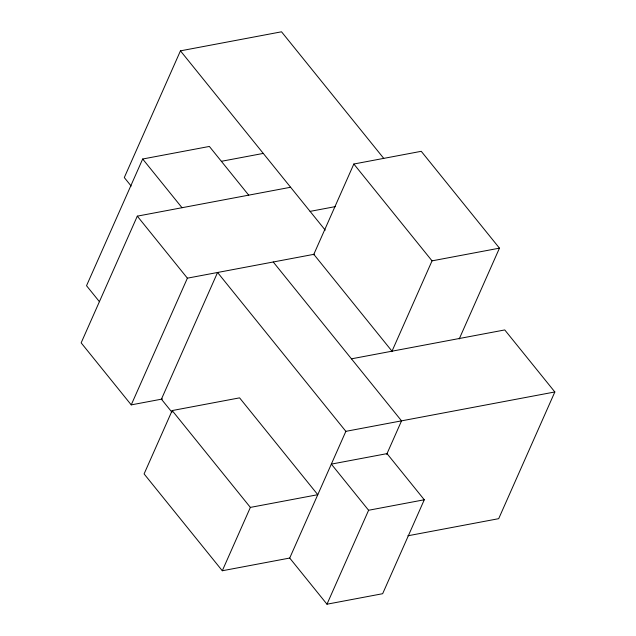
<?xml version="1.0" encoding="UTF-8"?>
<svg xmlns="http://www.w3.org/2000/svg" width="636" height="636" viewBox="0 0 636 636"><rect width="100%" height="100%" fill="white"/><g stroke="black" fill="none" stroke-linecap="round" stroke-linejoin="round"><path stroke-width="0.95" d="M383.739 158.372L281.525 31.8L180.449 50.848L124.298 177.555L131.159 186.046M248.7 195.149L209.363 146.447L142.679 159.008L86.528 285.715L99.439 301.703M290.604 187.254L137.304 216.145L81.154 342.852L131.239 404.878L162.49 398.987M131.239 404.878L187.389 278.171L314.327 254.249M222.298 570.754L250.369 507.401L317.785 494.697L239.581 397.858L172.165 410.562L144.094 473.915L222.298 570.754L289.714 558.05L345.857 431.343L554.846 391.967L504.761 329.941L351.454 358.831M313.596 254.821L353.839 164.016L421.255 151.312L499.459 248.151L459.216 338.964M391.8 351.668L432.043 260.855L499.459 248.151M386.704 454.343L401.539 420.857L273.249 261.992M289.714 558.05L326.976 604.2L368.602 510.263L424.284 499.769L387.022 453.627L331.34 464.113L368.602 510.263M424.284 499.769L382.657 593.706L326.976 604.2M554.846 391.967L498.696 518.674L407.883 535.782M221.368 161.306L263.28 153.411M310.09 211.375L335.355 206.613M353.839 164.016L432.043 260.855M180.449 50.848L325.235 230.137M313.81 254.344L392.015 351.191M142.679 159.008L182.015 207.718M345.857 431.343L217.568 272.478L161.417 399.185L172.006 412.295M137.304 216.145L187.389 278.171M172.165 410.562L250.369 507.401"/></g></svg>
